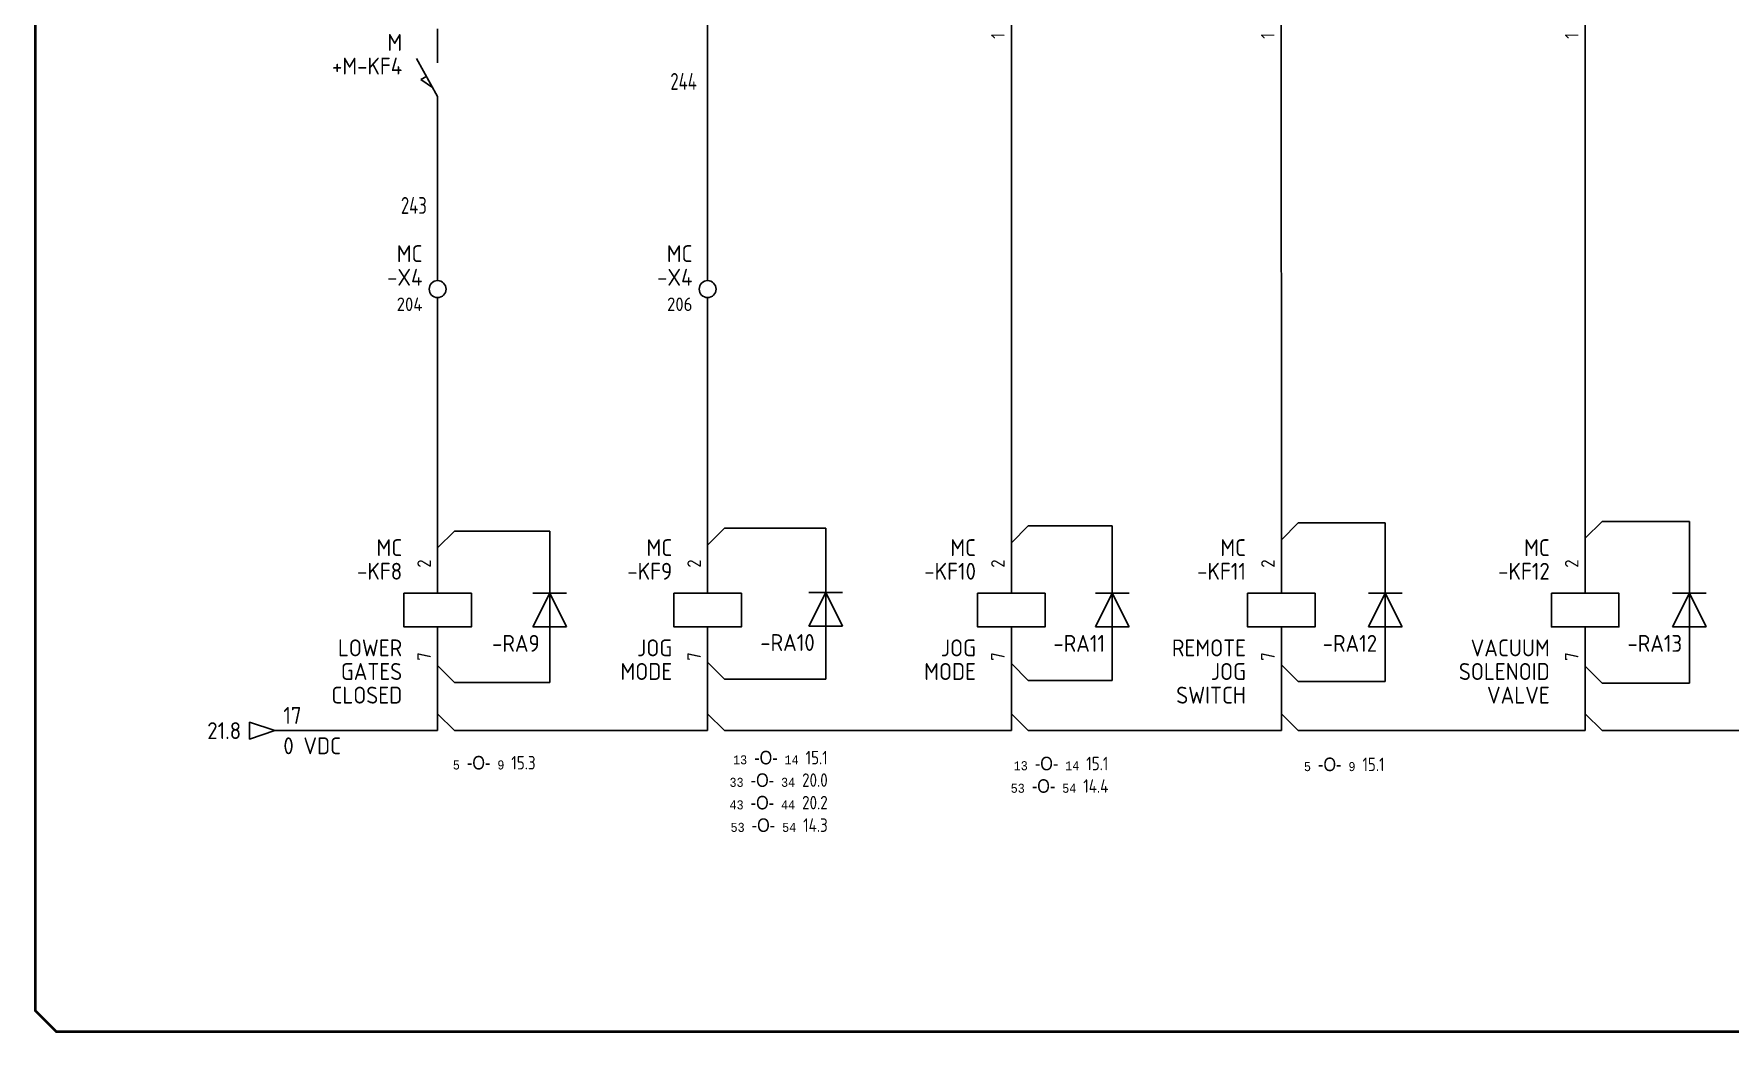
# Model space of a CAD drawing. Header units: millimetres. Extents: x 0 to 840, y 0 to 593.
# Drawn here: x 0 to 503, y 0 to 296 of the extents above; entities that cross this region are included whole.
import ezdxf
from ezdxf.enums import TextEntityAlignment as Align

# ---------------------------------------------------------------- set-up
doc = ezdxf.new("R2010")
doc.units = ezdxf.units.MM
doc.header["$LTSCALE"] = 10
doc.header["$MEASUREMENT"] = 0
for name, color, linetype in [('BLK_0.75mm^2', 7, 'Continuous'), ('BLU_1.5mm^2', 5, 'Continuous'), ('DESC', 150, 'Continuous'), ('GRN_2.5mm^2', 3, 'Continuous'), ('LOC', 8, 'Continuous'), ('MISC', 7, 'Continuous'), ('SYMS', 7, 'Continuous'), ('TAGS', 150, 'Continuous'), ('TERMS', 123, 'Continuous'), ('TITLE', 7, 'Continuous'), ('WIRENO', 72, 'Continuous'), ('WIREREF_DEST', 52, 'Continuous'), ('XREF', 7, 'Continuous')]:
    doc.layers.add(name, color=color, linetype=linetype)
doc.styles.add('ITALIC', font='ITALIC')
doc.styles.add('SIMPLEX', font='simplex')
doc.styles.add('WD_IEC', font='isocp2.shx', dxfattribs={"width": 0.9, "height": 4})

# ---------------------------------------------------------------- blocks, each defined once
blk = doc.blocks.new('acade_title')
at = {"layer": 'TITLE', "const_width": 0.784}
blk.add_lwpolyline([(765.79, 7.07), (765.79, 586.36), (759.5, 592.64), (7.07, 592.64), (0.79, 586.36), (0.79, 7.07), (7.07, 0.79), (759.5, 0.79)], close=True, dxfattribs=at)
at = {"layer": 'TITLE', "color": 1, "style": 'ITALIC'}
for tag, height, p in [('TITLE#1', 3, (806.47, 85.58)), ('TITLE#2', 3, (806.47, 80.5)), ('TITLE#3', 3, (806.47, 75.41)), ('TITLE#4', 3, (806.47, 70.33)), ('DWG#', 4, (806.47, 20.76))]:
    blk.add_attdef(tag, text='', height=height, dxfattribs=at).set_placement(p, align=Align.CENTER)
at = {"layer": 'TITLE', "color": 1, "style": 'SIMPLEX'}
blk.add_attdef('CAD#', (772.63, 49.19), '', height=2.5, rotation=90, dxfattribs=at)
at = {"layer": 'TITLE', "color": 1}
for tag, p, height, style in [('ENGINEER', (783.37, 49.19), 2.5, 'ITALIC'), ('CHKDBY', (813.2, 49.2), 2.5, 'ITALIC'), ('JOB#', (789.06, 41.3), 2.5, 'SIMPLEX'), ('DRAWNBY', (814.95, 41.3), 2.5, 'ITALIC'), ('SCALE', (786.29, 33.76), 2.5, 'SIMPLEX'), ('DATE', (812.8, 33.76), 2.5, 'SIMPLEX'), ('SHTS', (815.9, 6.29), 4, 'ITALIC')]:
    blk.add_attdef(tag, p, '', height=height, dxfattribs=dict(at, style=style))
at = {"layer": 'TITLE', "color": 1, "style": 'ITALIC'}
blk.add_attdef('SH#', text='', height=4, dxfattribs=at).set_placement((799.54, 6.29), align=Align.RIGHT)
at = {"layer": 'TITLE', "color": 7, "flags": 9}
blk.add_attdef('WD_TB', (782.91, 0.79), '', height=3.14, dxfattribs=at)
blk = doc.blocks.new('VDI1')
for p, q in [((0, 7.5), (0, -7.5)), ((0, -2.5), (-2.5, 2.5)), ((-2.5, 2.5), (2.5, 2.5)), ((2.5, 2.5), (0, -2.5)), ((-2.5, -2.5), (2.5, -2.5))]:
    blk.add_line(p, q)
at = {"style": 'WD_IEC'}
for tag, p in [('INST', (-5.5, 10.25)), ('LOC', (-5.5, 6.75)), ('TAG1', (-5.5, 3.25)), ('DESC1', (-5.5, -6.35)), ('DESC2', (-5.5, -9.85)), ('DESC3', (-5.5, -13.35))]:
    blk.add_attdef(tag, text='', height=2.5, dxfattribs=at).set_placement(p, align=Align.RIGHT)
at = {"style": 'WD_IEC', "flags": 1}
for tag, p, height in [('X2TERM01', (0, 7.5), 0.32), ('ASSYCODE', (1, -4), 1), ('FAMILY', (1, -5.5), 1), ('X8TERM02', (0, -7.5), 0.32), ('WDBLKNAM', (1, -8.5), 1), ('CATDESC', (1, -7), 1)]:
    blk.add_attdef(tag, p, '', height=height, dxfattribs=at)
at = {"style": 'WD_IEC'}
blk.add_attdef('TERM01', text='', height=2, rotation=90, dxfattribs=at).set_placement((-1, 7.5), align=Align.RIGHT)
at = {"style": 'WD_IEC', "flags": 9}
for tag, p in [('MFG', (-5.5, -0.25)), ('CAT', (-5.5, -2.75))]:
    blk.add_attdef(tag, text='', height=1.5, dxfattribs=at).set_placement(p, align=Align.RIGHT)
at = {"style": 'WD_IEC'}
blk.add_attdef('TERM02', (-1, -7.5), '', height=2, rotation=90, dxfattribs=at)
blk = doc.blocks.new('VLS11')
for p, q in [((0, 7.5), (0, 2.5)), ((0, -2.5), (-3.12, 3.12)), ((-2.5, 0), (-1.65, 0.47)), ((-0.74, -1.18), (-2.5, 0)), ((0, -2.5), (0, -7.5))]:
    blk.add_line(p, q)
at = {"style": 'WD_IEC'}
for tag, p in [('INST', (-5.25, 6.75)), ('LOC', (-5.25, 3.75)), ('TAG1', (-5.25, 0.75)), ('XREF', (-5.25, -3.75)), ('DESC1', (-5.25, -6.75)), ('DESC2', (-5.25, -9.75)), ('DESC3', (-5.25, -12.75))]:
    blk.add_attdef(tag, text='', height=2.5, dxfattribs=at).set_placement(p, align=Align.RIGHT)
at = {"style": 'WD_IEC', "flags": 1}
for tag, p, height in [('X2TERM01', (0, 7.5), 0.32), ('MFG', (2.75, 6.5), 1.5), ('CAT', (2.75, 4), 1.5), ('X4LINK', (-3.42, 0), 0.32), ('X1LINK', (0, 0), 0.32), ('CONTACT', (1, -2.5), 1), ('ASSYCODE', (1, -4), 1), ('FAMILY', (1, -5.5), 1), ('COMMON', (2.25, -3.75), 1), ('X8TERM02', (0, -7.5), 0.32), ('CATDESC', (1, -7), 1)]:
    blk.add_attdef(tag, p, '', height=height, dxfattribs=at)
at = {"style": 'WD_IEC'}
blk.add_attdef('TERM01', text='', height=2, rotation=90, dxfattribs=at).set_placement((-1, 7.5), align=Align.RIGHT)
blk.add_attdef('TERM02', (-1, -7.5), '', height=2, rotation=90, dxfattribs=at)
at = {"lineweight": 15, "style": 'WD_IEC'}
blk.add_attdef('WDTAGALT', text='', height=2.5, dxfattribs=at).set_placement((-5.25, -15.75), align=Align.RIGHT)
blk = doc.blocks.new('VCR1')
for p, q in [((0, 2.5), (0, 7.5)), ((0, -2.5), (0, -7.5))]:
    blk.add_line(p, q)
blk.add_lwpolyline([(-5, 2.5), (-5, -2.5), (5, -2.5), (5, 2.5)], close=True)
at = {"style": 'WD_IEC'}
for tag, p in [('INST', (-5.25, 11.5)), ('LOC', (-5.25, 8)), ('TAG1', (-5.25, 4.5)), ('DESC1', (-5.25, -6.85)), ('DESC2', (-5.25, -10.35)), ('DESC3', (-5.25, -13.85))]:
    blk.add_attdef(tag, text='', height=2.5, dxfattribs=at).set_placement(p, align=Align.RIGHT)
at = {"style": 'WD_IEC', "flags": 1}
for tag, p, height in [('X2TERM01', (0, 7.5), 0.32), ('X4LINK', (-5, 0), 0.32), ('X1LINK', (5, 0), 0.32), ('ASSYCODE', (1, -4), 1), ('FAMILY', (1, -5.5), 1), ('X8TERM02', (0, -7.5), 0.32), ('CATDESC', (1, -7), 1)]:
    blk.add_attdef(tag, p, '', height=height, dxfattribs=at)
at = {"style": 'WD_IEC'}
blk.add_attdef('TERM01', text='', height=2, rotation=90, dxfattribs=at).set_placement((-1, 7.5), align=Align.RIGHT)
at = {"style": 'WD_IEC', "flags": 9}
for tag, p in [('MFG', (-6, 1)), ('CAT', (-6, -1.5))]:
    blk.add_attdef(tag, text='', height=1.5, dxfattribs=at).set_placement(p, align=Align.RIGHT)
at = {"style": 'WD_IEC'}
blk.add_attdef('TERM02', (-1, -7.5), '', height=2, rotation=90, dxfattribs=at)
at = {"lineweight": 9, "style": 'WD_IEC'}
for tag, p in [('NO', (-5.5, -16.5)), ('NC', (-5.5, -20))]:
    blk.add_attdef(tag, text='', height=2.5, dxfattribs=at).set_placement(p, align=Align.TOP_RIGHT)
for tag, p in [('XREFNO', (-4, -16.5)), ('XREFNC', (-4, -20))]:
    blk.add_attdef(tag, text='', height=2.5, dxfattribs=at).set_placement(p, align=Align.TOP_LEFT)
blk = doc.blocks.new('HA1D3')
blk.add_lwpolyline([(0, 0), (-3.75, -1.25), (-3.75, 1.25)], close=True)
at = {"style": 'WD_IEC', "flags": 1}
blk.add_attdef('SIGCODE', text='', height=1, dxfattribs=at).set_placement((-2.5, 1.8), align=Align.RIGHT)
at = {"style": 'WD_IEC'}
for tag, p, height, flags in [('WIRENO', (1.25, 1), 2.5, 8), ('X1TERM01', (0, 0), 0.32, 1)]:
    blk.add_attdef(tag, p, '', height=height, dxfattribs=dict(at, flags=flags))
blk.add_attdef('XREF', text='', height=2.5, dxfattribs=at).set_placement((-5, 0), align=Align.MIDDLE_RIGHT)
blk.add_attdef('DESC1', text='', height=2.5, dxfattribs=at).set_placement((1.25, -1), align=Align.TOP_LEFT)
blk = doc.blocks.new('VT0002')
blk.add_circle((0, 0), 1.25)
at = {"style": 'WD_IEC', "flags": 1}
for tag, p, height in [('ASSYCODE', (2.75, 10.75), 1), ('CATDESC', (2.75, 9.25), 1), ('MFG', (2.75, 7.25), 1.5), ('CAT', (2.75, 4.75), 1.5), ('X4PIN01', (-1.25, 1), 0.25), ('X4TERM01', (-1.25, 0), 0.25), ('X4TERMDESC01', (-1.25, 0.5), 0.4), ('STRIPSEQ', (0, 0), 0.025), ('X2PIN01', (0, 2.25), 0.25), ('X2TERM01', (0, 1.25), 0.25), ('X8PIN01', (0, -0.25), 0.25), ('X2TERMDESC01', (0, 1.75), 0.4), ('X1PIN01', (1.25, 1), 0.25), ('X1TERM01', (1.25, 0), 0.25), ('X1TERMDESC01', (1.25, 0.5), 0.4), ('LINKTERM', (0, -0.04), 0.025), ('X8TERM01', (0, -1.25), 0.25), ('X8TERMDESC01', (0, -0.75), 0.4)]:
    blk.add_attdef(tag, p, '', height=height, dxfattribs=at)
at = {"style": 'WD_IEC'}
for tag, p in [('INST', (-2.25, 6.5)), ('LOC', (-2.25, 3.5)), ('DESC1', (-2.25, -6.25)), ('DESC2', (-2.25, -9.25)), ('DESC3', (-2.25, -12.25))]:
    blk.add_attdef(tag, text='', height=2.5, dxfattribs=at).set_placement(p, align=Align.RIGHT)
at = {"style": 'WD_IEC', "flags": 8}
for tag, height, p in [('TAGSTRIP', 2.5, (-2.25, 0.5)), ('TERM01', 2, (-2.25, -3.25))]:
    blk.add_attdef(tag, text='', height=height, dxfattribs=at).set_placement(p, align=Align.RIGHT)
blk = doc.blocks.new('HT0_281')
for p in [(0, -2.5), (2.5, 0)]:
    blk.add_line(p, (0, 2.5))
at = {"style": 'WD_IEC', "flags": 1}
for tag, p in [('X2TERM01', (0, 2.5)), ('WDWSEQ', (1.92, 1.22)), ('X1TERM01', (2.5, 0)), ('X8TERM01', (0, -2.5))]:
    blk.add_attdef(tag, p, '', height=0.4, dxfattribs=at)
blk = doc.blocks.new('HT0_821')
for p, q in [((0, -2.5), (0, 2.5)), ((2.5, 0), (0, -2.5))]:
    blk.add_line(p, q)
at = {"style": 'WD_IEC', "flags": 1}
for tag, p in [('X2TERM01', (0, 2.5)), ('WDWSEQ', (1.92, 1.22)), ('X1TERM01', (2.5, 0)), ('X8TERM01', (0, -2.5))]:
    blk.add_attdef(tag, p, '', height=0.4, dxfattribs=at)
blk = doc.blocks.new('VC01PJ1')
for p, q in [((0, 2.5), (0, 5)), ((0, -5), (0, -1.25))]:
    blk.add_line(p, q)
blk.add_lwpolyline([(-0.63, 0), (0.62, 0), (0.62, 2.5), (-0.63, 2.5)], close=True)
blk.add_arc((0, 0), 1.25, 180, 0)
blk.add_solid([(-0.63, 2.5), (-0.63, 0), (0.62, 2.5), (0.62, 0)])
at = {"style": 'WD_IEC'}
for tag, p in [('INST', (-5.25, 8)), ('LOC', (-5.25, 5)), ('TAG1', (-5.25, 2)), ('DESC1', (-5.25, -5.6)), ('DESC2', (-5.25, -8.6)), ('DESC3', (-5.25, -11.6))]:
    blk.add_attdef(tag, text='', height=2.5, dxfattribs=at).set_placement(p, align=Align.RIGHT)
at = {"style": 'WD_IEC', "flags": 1}
for tag, p, height in [('X2TERM01', (0, 5), 0.32), ('MFG', (2.75, 4), 1.5), ('X2TERMDESC01', (0, 4.48), 0.32), ('CAT', (2.75, 1.5), 1.5), ('X4LINK', (-1.25, 1.25), 0.32), ('X1LINK', (1.25, 1.25), 0.32), ('ASSYCODE', (2.75, -2.75), 1), ('X8TERM01', (0, -5), 0.32), ('FAMILY', (2.75, -4.25), 1), ('CATDESC', (2.75, -5.75), 1), ('X8TERMDESC01', (0, -5.52), 0.32)]:
    blk.add_attdef(tag, p, '', height=height, dxfattribs=at)
at = {"style": 'WD_IEC'}
blk.add_attdef('TERM01', (-1, -5), '', height=2, rotation=90, dxfattribs=at)
blk = doc.blocks.new('VC02PJ1')
for p, q in [((0, 2.5), (0, 5)), ((0, -5), (0, -1.25))]:
    blk.add_line(p, q)
blk.add_lwpolyline([(-0.63, 0), (0.62, 0), (0.62, 2.5), (-0.63, 2.5)], close=True)
blk.add_arc((0, 0), 1.25, 180, 0)
blk.add_solid([(-0.63, 2.5), (-0.63, 0), (0.62, 2.5), (0.62, 0)])
at = {"style": 'WD_IEC'}
for tag, p in [('INST', (-5.25, 8)), ('LOC', (-5.25, 5)), ('TAG2', (-5.25, 2)), ('DESC1', (-5.25, -5.6)), ('DESC2', (-5.25, -8.6)), ('DESC3', (-5.25, -11.6))]:
    blk.add_attdef(tag, text='', height=2.5, dxfattribs=at).set_placement(p, align=Align.RIGHT)
at = {"style": 'WD_IEC', "flags": 1}
for tag, p, height in [('X2TERM01', (0, 5), 0.32), ('X2TERMDESC01', (0, 4.48), 0.32), ('X4LINK', (-1.25, 1.25), 0.32), ('X1LINK', (1.25, 1.25), 0.32), ('X8TERM01', (0, -5), 0.32), ('FAMILY', (2.75, -4.25), 1), ('X8TERMDESC01', (0, -5.52), 0.32)]:
    blk.add_attdef(tag, p, '', height=height, dxfattribs=at)
at = {"style": 'WD_IEC'}
blk.add_attdef('TERM01', (-1, -5), '', height=2, rotation=90, dxfattribs=at)
blk = doc.blocks.new('WD_WNV')
at = {"linetype": 'Continuous', "style": 'WD_IEC', "width": 0.8}
blk.add_attdef('WIRENO', text='', height=2.5, dxfattribs=at).set_placement((-1.6, 0), align=Align.MIDDLE_RIGHT)
at = {"style": 'WD_IEC', "flags": 1}
for tag, p in [('W08USER', (-1, 0.375)), ('W04USER', (-1, 0.875)), ('W05USER', (-1, 0.75)), ('W09USER', (-1, 0.25)), ('W03USER', (-1, 1)), ('W06USER', (-1, 0.625)), ('W07USER', (-1, 0.5)), ('W02USER', (-1, 1.125)), ('W01USER', (-1, 1.25)), ('W10USER', (-1, 0.125))]:
    blk.add_attdef(tag, text='', height=0.08, dxfattribs=at).set_placement(p, align=Align.CENTER)
blk = doc.blocks.new('VT0_124')
for p, q in [((0, 0), (-2.5, 0)), ((0, 0), (0, 2.5)), ((0, 2.5), (2.5, 0))]:
    blk.add_line(p, q)
at = {"style": 'WD_IEC', "flags": 1}
for tag, p in [('X2TERM01', (0, 2.5)), ('X4TERM01', (-2.5, 0)), ('WDWSEQ', (1.6, 1.48)), ('X1TERM01', (2.5, 0))]:
    blk.add_attdef(tag, p, '', height=0.4, dxfattribs=at)
blk = doc.blocks.new('HT0_124')
for p, q in [((0, 0), (-2.5, 0)), ((0, 0), (0, 2.5)), ((0, 2.5), (2.5, 0))]:
    blk.add_line(p, q)
at = {"style": 'WD_IEC', "flags": 1}
for tag, p in [('X2TERM01', (0, 2.5)), ('X4TERM01', (-2.5, 0)), ('WDWSEQ', (1.6, 1.48)), ('X1TERM01', (2.5, 0))]:
    blk.add_attdef(tag, p, '', height=0.4, dxfattribs=at)

msp = doc.modelspace()

# ---------------------------------------------------------------- linework, layer by layer
at = {"layer": 'BLK_0.75mm^2'}
for p, q in [((400.76, 151.53), (375, 151.53)), ((400.76, 110.71), (400.76, 151.53)), ((490.86, 151.98), (465, 151.98)), ((490.86, 110.71), (490.86, 151.98)), ((153.22, 149.14), (125, 149.14)), ((153.22, 110.72), (153.22, 149.14)), ((235, 149.95), (205, 149.95)), ((235, 110.96), (235, 149.95)), ((319.87, 150.65), (295, 150.65)), ((319.87, 110.71), (319.87, 150.65)), ((153.22, 140.72), (153.22, 104.29)), ((235, 140.96), (235, 105.25)), ((319.87, 140.71), (319.87, 104.89)), ((400.76, 140.71), (400.76, 104.53)), ((490.86, 140.71), (490.86, 104.1)), ((153.22, 104.29), (125, 104.29)), ((235, 105.25), (205, 105.25)), ((319.87, 104.89), (295, 104.89)), ((400.76, 104.53), (375, 104.53)), ((490.86, 104.1), (465, 104.1))]:
    msp.add_line(p, q, dxfattribs=at)
at = {"layer": 'BLU_1.5mm^2'}
for p, q in [((200, 341.38), (200, 223.32)), ((290, 155.65), (290, 294.95)), ((369.91, 294.95), (370, 156.53)), ((460, 294.95), (460, 156.98)), ((120, 267.88), (120, 223.32)), ((120, 218.32), (120, 154.14)), ((200, 218.32), (200, 154.95)), ((370, 146.53), (370, 140.71)), ((460, 146.98), (460, 140.71)), ((120, 144.14), (120, 140.72)), ((200, 144.95), (200, 140.72)), ((290, 140.71), (290, 145.65))]:
    msp.add_line(p, q, dxfattribs=at)
at = {"layer": 'GRN_2.5mm^2'}
for p, q in [((120, 110.72), (120, 109.29)), ((200, 110.72), (200, 110.25)), ((290, 110.71), (290, 109.89)), ((370, 110.71), (370, 109.53)), ((460, 110.71), (460, 109.1)), ((120, 99.29), (120, 95)), ((200, 100.25), (200, 95)), ((290, 99.89), (290, 95)), ((370, 99.53), (370, 95)), ((460, 99.1), (460, 95)), ((71.79, 90), (115, 90)), ((125, 90), (195, 90)), ((205, 90), (285, 90)), ((295, 90), (365, 90)), ((375, 90), (455, 90)), ((465, 90), (545.01, 90))]:
    msp.add_line(p, q, dxfattribs=at)

# ---------------------------------------------------------------- block references
at = {"layer": 'BLU_1.5mm^2', "xscale": 2, "yscale": 2, "zscale": 2}
for p in [(370, 151.53), (460, 151.98), (120, 149.14), (200, 149.95), (290, 150.65)]:
    msp.add_blockref('HT0_821', p, dxfattribs=at)
at = {"layer": 'GRN_2.5mm^2', "xscale": 2, "yscale": 2, "zscale": 2}
for name, p in [('HT0_281', (120, 104.29)), ('HT0_281', (200, 105.25)), ('HT0_281', (290, 104.89)), ('HT0_281', (370, 104.53)), ('HT0_281', (460, 104.1)), ('VT0_124', (120, 90)), ('HT0_124', (200, 90)), ('HT0_124', (290, 90)), ('HT0_124', (370, 90)), ('HT0_124', (460, 90))]:
    msp.add_blockref(name, p, dxfattribs=at)
at = {"layer": 'SYMS'}
msp.add_blockref('acade_title', (0, 0), dxfattribs=at)
ref = msp.add_blockref('VC01PJ1', (290, 304.95), dxfattribs=dict(at, xscale=2, yscale=2, zscale=2))
ref.add_attrib('TERM01', '1', (288, 294.95), dxfattribs={"layer": 'TERMS', "height": 4, "rotation": 90, "style": 'WD_IEC'})
ref.add_attrib('TAG1', '-XD2', dxfattribs={"layer": 'TAGS', "height": 4, "style": 'WD_IEC'}).set_placement((279.5, 308.95), align=Align.RIGHT)
ref = msp.add_blockref('VC02PJ1', (369.91, 304.95), dxfattribs=dict(at, xscale=2, yscale=2, zscale=2))
ref.add_attrib('TERM01', '1', (367.91, 294.95), dxfattribs={"layer": 'TERMS', "height": 4, "rotation": 90, "style": 'WD_IEC'})
ref.add_attrib('TAG2', '-XD2', dxfattribs={"layer": 'TAGS', "height": 4, "style": 'WD_IEC'}).set_placement((359.41, 308.95), align=Align.RIGHT)
ref = msp.add_blockref('VC02PJ1', (460, 304.95), dxfattribs=dict(at, xscale=2, yscale=2, zscale=2))
ref.add_attrib('TERM01', '1', (458, 294.95), dxfattribs={"layer": 'TERMS', "height": 4, "rotation": 90, "style": 'WD_IEC'})
ref.add_attrib('TAG2', '-XD2', dxfattribs={"layer": 'TAGS', "height": 4, "style": 'WD_IEC'}).set_placement((449.5, 308.95), align=Align.RIGHT)
ref = msp.add_blockref('VLS11', (120, 282.88), dxfattribs=dict(at, xscale=2, yscale=2, zscale=2))
ref.add_attrib('LOC', 'M', dxfattribs={"layer": 'LOC', "height": 5, "style": 'WD_IEC'}).set_placement((109.5, 291.38), align=Align.RIGHT)
ref.add_attrib('TAG1', '+M-KF4', dxfattribs={"layer": 'TAGS', "height": 5, "style": 'WD_IEC'}).set_placement((109.5, 284.38), align=Align.RIGHT)
ref = msp.add_blockref('VT0002', (120, 220.82), dxfattribs=dict(at, xscale=2, yscale=2, zscale=2))
ref.add_attrib('TERM01', '204', dxfattribs={"layer": 'TERMS', "height": 4, "style": 'WD_IEC', "flags": 8}).set_placement((115.5, 214.32), align=Align.RIGHT)
ref.add_attrib('LOC', 'MC', dxfattribs={"layer": 'LOC', "height": 5, "style": 'WD_IEC'}).set_placement((115.5, 228.82), align=Align.RIGHT)
ref.add_attrib('TAGSTRIP', '-X4', dxfattribs={"layer": 'TAGS', "height": 5, "style": 'WD_IEC', "flags": 8}).set_placement((115.5, 221.82), align=Align.RIGHT)
ref = msp.add_blockref('VT0002', (200, 220.82), dxfattribs=dict(at, xscale=2, yscale=2, zscale=2))
ref.add_attrib('TERM01', '206', dxfattribs={"layer": 'TERMS', "height": 4, "style": 'WD_IEC', "flags": 8}).set_placement((195.5, 214.32), align=Align.RIGHT)
ref.add_attrib('LOC', 'MC', dxfattribs={"layer": 'LOC', "height": 5, "style": 'WD_IEC'}).set_placement((195.5, 228.82), align=Align.RIGHT)
ref.add_attrib('TAGSTRIP', '-X4', dxfattribs={"layer": 'TAGS', "height": 5, "style": 'WD_IEC', "flags": 8}).set_placement((195.5, 221.82), align=Align.RIGHT)
ref = msp.add_blockref('VCR1', (120, 125.72), dxfattribs=dict(at, xscale=2, yscale=2, zscale=2))
ref.add_attrib('TERM02', '7', (118, 110.72), dxfattribs={"layer": 'TERMS', "height": 4, "rotation": 90, "style": 'WD_IEC'})
ref.add_attrib('TERM01', '2', dxfattribs={"layer": 'TERMS', "height": 4, "rotation": 90, "style": 'WD_IEC'}).set_placement((118, 140.72), align=Align.RIGHT)
ref.add_attrib('DESC3', 'CLOSED', dxfattribs={"layer": 'DESC', "height": 5, "style": 'WD_IEC'}).set_placement((109.5, 98.02), align=Align.RIGHT)
ref.add_attrib('DESC2', 'GATES', dxfattribs={"layer": 'DESC', "height": 5, "style": 'WD_IEC'}).set_placement((109.5, 105.02), align=Align.RIGHT)
ref.add_attrib('DESC1', 'LOWER', dxfattribs={"layer": 'DESC', "height": 5, "style": 'WD_IEC'}).set_placement((109.5, 112.02), align=Align.RIGHT)
ref.add_attrib('LOC', 'MC', dxfattribs={"layer": 'LOC', "height": 5, "style": 'WD_IEC'}).set_placement((109.5, 141.72), align=Align.RIGHT)
ref.add_attrib('TAG1', '-KF8', dxfattribs={"layer": 'TAGS', "height": 5, "style": 'WD_IEC'}).set_placement((109.5, 134.72), align=Align.RIGHT)
ref = msp.add_blockref('VCR1', (200, 125.72), dxfattribs=dict(at, xscale=2, yscale=2, zscale=2))
ref.add_attrib('TERM02', '7', (198, 110.72), dxfattribs={"layer": 'TERMS', "height": 4, "rotation": 90, "style": 'WD_IEC'})
ref.add_attrib('TERM01', '2', dxfattribs={"layer": 'TERMS', "height": 4, "rotation": 90, "style": 'WD_IEC'}).set_placement((198, 140.72), align=Align.RIGHT)
ref.add_attrib('DESC2', 'MODE', dxfattribs={"layer": 'DESC', "height": 5, "style": 'WD_IEC'}).set_placement((189.5, 105.02), align=Align.RIGHT)
ref.add_attrib('DESC1', 'JOG', dxfattribs={"layer": 'DESC', "height": 5, "style": 'WD_IEC'}).set_placement((189.5, 112.02), align=Align.RIGHT)
ref.add_attrib('LOC', 'MC', dxfattribs={"layer": 'LOC', "height": 5, "style": 'WD_IEC'}).set_placement((189.5, 141.72), align=Align.RIGHT)
ref.add_attrib('TAG1', '-KF9', dxfattribs={"layer": 'TAGS', "height": 5, "style": 'WD_IEC'}).set_placement((189.5, 134.72), align=Align.RIGHT)
ref = msp.add_blockref('VCR1', (290, 125.71), dxfattribs=dict(at, xscale=2, yscale=2, zscale=2))
ref.add_attrib('TERM02', '7', (288, 110.71), dxfattribs={"layer": 'TERMS', "height": 4, "rotation": 90, "style": 'WD_IEC'})
ref.add_attrib('TERM01', '2', dxfattribs={"layer": 'TERMS', "height": 4, "rotation": 90, "style": 'WD_IEC'}).set_placement((288, 140.71), align=Align.RIGHT)
ref.add_attrib('DESC2', 'MODE', dxfattribs={"layer": 'DESC', "height": 5, "style": 'WD_IEC'}).set_placement((279.5, 105.01), align=Align.RIGHT)
ref.add_attrib('DESC1', 'JOG', dxfattribs={"layer": 'DESC', "height": 5, "style": 'WD_IEC'}).set_placement((279.5, 112.01), align=Align.RIGHT)
ref.add_attrib('LOC', 'MC', dxfattribs={"layer": 'LOC', "height": 5, "style": 'WD_IEC'}).set_placement((279.5, 141.71), align=Align.RIGHT)
ref.add_attrib('TAG1', '-KF10', dxfattribs={"layer": 'TAGS', "height": 5, "style": 'WD_IEC'}).set_placement((279.5, 134.71), align=Align.RIGHT)
ref = msp.add_blockref('VCR1', (370, 125.71), dxfattribs=dict(at, xscale=2, yscale=2, zscale=2))
ref.add_attrib('TERM02', '7', (368, 110.71), dxfattribs={"layer": 'TERMS', "height": 4, "rotation": 90, "style": 'WD_IEC'})
ref.add_attrib('TERM01', '2', dxfattribs={"layer": 'TERMS', "height": 4, "rotation": 90, "style": 'WD_IEC'}).set_placement((368, 140.71), align=Align.RIGHT)
ref.add_attrib('DESC3', 'SWITCH', dxfattribs={"layer": 'DESC', "height": 5, "style": 'WD_IEC'}).set_placement((359.5, 98.01), align=Align.RIGHT)
ref.add_attrib('DESC2', 'JOG', dxfattribs={"layer": 'DESC', "height": 5, "style": 'WD_IEC'}).set_placement((359.5, 105.01), align=Align.RIGHT)
ref.add_attrib('DESC1', 'REMOTE', dxfattribs={"layer": 'DESC', "height": 5, "style": 'WD_IEC'}).set_placement((359.5, 112.01), align=Align.RIGHT)
ref.add_attrib('LOC', 'MC', dxfattribs={"layer": 'LOC', "height": 5, "style": 'WD_IEC'}).set_placement((359.5, 141.71), align=Align.RIGHT)
ref.add_attrib('TAG1', '-KF11', dxfattribs={"layer": 'TAGS', "height": 5, "style": 'WD_IEC'}).set_placement((359.5, 134.71), align=Align.RIGHT)
ref = msp.add_blockref('VCR1', (460, 125.71), dxfattribs=dict(at, xscale=2, yscale=2, zscale=2))
ref.add_attrib('TERM02', '7', (458, 110.71), dxfattribs={"layer": 'TERMS', "height": 4, "rotation": 90, "style": 'WD_IEC'})
ref.add_attrib('TERM01', '2', dxfattribs={"layer": 'TERMS', "height": 4, "rotation": 90, "style": 'WD_IEC'}).set_placement((458, 140.71), align=Align.RIGHT)
ref.add_attrib('DESC3', 'VALVE', dxfattribs={"layer": 'DESC', "height": 5, "style": 'WD_IEC'}).set_placement((449.5, 98.01), align=Align.RIGHT)
ref.add_attrib('DESC2', 'SOLENOID', dxfattribs={"layer": 'DESC', "height": 5, "style": 'WD_IEC'}).set_placement((449.5, 105.01), align=Align.RIGHT)
ref.add_attrib('DESC1', 'VACUUM', dxfattribs={"layer": 'DESC', "height": 5, "style": 'WD_IEC'}).set_placement((449.5, 112.01), align=Align.RIGHT)
ref.add_attrib('LOC', 'MC', dxfattribs={"layer": 'LOC', "height": 5, "style": 'WD_IEC'}).set_placement((449.5, 141.71), align=Align.RIGHT)
ref.add_attrib('TAG1', '-KF12', dxfattribs={"layer": 'TAGS', "height": 5, "style": 'WD_IEC'}).set_placement((449.5, 134.71), align=Align.RIGHT)
ref = msp.add_blockref('VDI1', (153.22, 125.72), dxfattribs=dict(at, xscale=2, yscale=2, zscale=2, rotation=180))
ref.add_attrib('TAG1', '-RA9', dxfattribs={"layer": 'TAGS', "height": 5, "style": 'WD_IEC'}).set_placement((150.24, 113.36), align=Align.RIGHT)
ref = msp.add_blockref('VDI1', (235, 125.96), dxfattribs=dict(at, xscale=2, yscale=2, zscale=2, rotation=180))
ref.add_attrib('TAG1', '-RA10', dxfattribs={"layer": 'TAGS', "height": 5, "style": 'WD_IEC'}).set_placement((231.73, 113.6), align=Align.RIGHT)
ref = msp.add_blockref('VDI1', (319.87, 125.71), dxfattribs=dict(at, xscale=2, yscale=2, zscale=2, rotation=180))
ref.add_attrib('TAG1', '-RA11', dxfattribs={"layer": 'TAGS', "height": 5, "style": 'WD_IEC'}).set_placement((317.74, 113.35), align=Align.RIGHT)
ref = msp.add_blockref('VDI1', (400.76, 125.71), dxfattribs=dict(at, xscale=2, yscale=2, zscale=2, rotation=180))
ref.add_attrib('TAG1', '-RA12', dxfattribs={"layer": 'TAGS', "height": 5, "style": 'WD_IEC'}).set_placement((398.35, 113.35), align=Align.RIGHT)
ref = msp.add_blockref('VDI1', (490.86, 125.71), dxfattribs=dict(at, xscale=2, yscale=2, zscale=2, rotation=180))
ref.add_attrib('TAG1', '-RA13', dxfattribs={"layer": 'TAGS', "height": 5, "style": 'WD_IEC'}).set_placement((488.73, 113.35), align=Align.RIGHT)
ref = msp.add_blockref('HA1D3', (71.79, 90), dxfattribs=dict(at, xscale=2, yscale=2, zscale=2))
ref.add_attrib('XREF', '21.8', dxfattribs={"layer": 'XREF', "height": 5, "style": 'WD_IEC'}).set_placement((61.79, 90), align=Align.MIDDLE_RIGHT)
ref.add_attrib('DESC1', '0 VDC', dxfattribs={"layer": 'DESC', "height": 5, "style": 'WD_IEC'}).set_placement((74.29, 88), align=Align.TOP_LEFT)
ref.add_attrib('WIRENO', '17', (74.29, 92), dxfattribs={"layer": 'WIREREF_DEST', "height": 5, "style": 'WD_IEC', "flags": 8})
at = {"layer": 'WIRENO'}
ref = msp.add_blockref('WD_WNV', (200, 282.34), dxfattribs=dict(at, xscale=2, yscale=2, zscale=2))
ref.add_attrib('WIRENO', '244', dxfattribs={"linetype": 'Continuous', "height": 5, "style": 'WD_IEC', "width": 0.8}).set_placement((196.8, 282.34), align=Align.MIDDLE_RIGHT)
ref = msp.add_blockref('WD_WNV', (120, 245.6), dxfattribs=dict(at, xscale=2, yscale=2, zscale=2))
ref.add_attrib('WIRENO', '243', dxfattribs={"linetype": 'Continuous', "height": 5, "style": 'WD_IEC', "width": 0.8}).set_placement((116.8, 245.6), align=Align.MIDDLE_RIGHT)

# ---------------------------------------------------------------- texts
at = {"layer": 'MISC', "char_height": 4, "attachment_point": 3, "style": 'WD_IEC'}
for s, insert in [('{\\Fmonotxt|c0;\\H0.67x;5 \\Facaderef|c0;\\H1.493x;-O-} {\\Fmonotxt|c0;\\H0.67x;9} 15.3', (149.04, 82.5)), ('{\\Fmonotxt|c0;\\H0.67x;13 \\Facaderef|c0;\\H1.493x;-O-} {\\Fmonotxt|c0;\\H0.67x;14} 15.1\\P{\\Fmonotxt|c0;\\H0.67x;33 \\Facaderef|c0;\\H1.493x;-O-} {\\Fmonotxt|c0;\\H0.67x;34} 20.0\\P{\\Fmonotxt|c0;\\H0.67x;43 \\Facaderef|c0;\\H1.493x;-O-} {\\Fmonotxt|c0;\\H0.67x;44} 20.2\\P{\\Fmonotxt|c0;\\H0.67x;53 \\Facaderef|c0;\\H1.493x;-O-} {\\Fmonotxt|c0;\\H0.67x;54} 14.3', (235.58, 84.01)), ('{\\Fmonotxt|c0;\\H0.67x;13 \\Facaderef|c0;\\H1.493x;-O-} {\\Fmonotxt|c0;\\H0.67x;14} 15.1\\P{\\Fmonotxt|c0;\\H0.67x;53 \\Facaderef|c0;\\H1.493x;-O-} {\\Fmonotxt|c0;\\H0.67x;54} 14.4', (318.73, 82.26)), ('{\\Fmonotxt|c0;\\H0.67x;5 \\Facaderef|c0;\\H1.493x;-O-} {\\Fmonotxt|c0;\\H0.67x;9} 15.1', (400.55, 82.01))]:
    msp.add_mtext(s, dxfattribs=dict(at, insert=insert))

doc.saveas('drawing.dxf')
